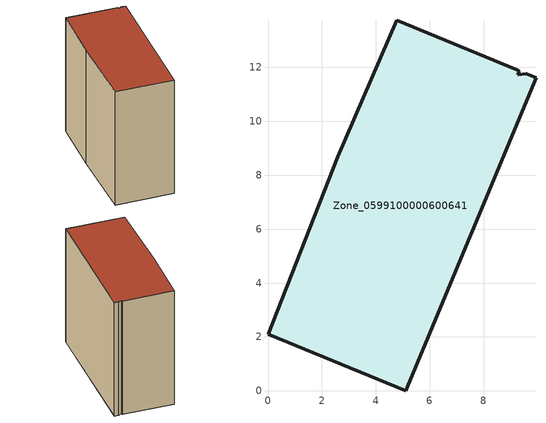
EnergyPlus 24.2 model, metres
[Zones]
Zone_0599100000600641
 floor ground (C_G): 9.95,11.62 5.12,0 0,2.1 2.58,8.69 4.78,13.75 9.24,11.92 9.32,11.87 9.27,11.73 9.58,11.76 z0
 wall outside (C_F): 2.58,8.69 0,2.1 5.12,0 9.95,11.62 9.58,11.76 9.27,11.73 9.32,11.87 9.24,11.92 4.78,13.75 2.58,8.69 z0:11.85
 roof outside (C_R): 5.12,0 9.95,11.62 9.58,11.76 9.27,11.73 9.32,11.87 9.24,11.92 4.78,13.75 2.58,8.69 0,2.1 z11.85
[BUILDING]
Pand.0599100000600641: North Axis=0; Terrain=City; Loads Convergence Tolerance Value=0.04; Temperature Convergence Tolerance Value=0.4; Solar Distribution=FullExterior; Maximum Number of Warmup Days=25; Minimum Number of Warmup Days=1
[Site:Location]
Rotterdam.The.Hague.AP_ZH_NLD Design_Conditions: Latitude=51.96; Longitude=4.45; Time Zone=1; Elevation=-4.5
[SITE:GROUNDTEMPERATURE:BUILDINGSURFACE]
18, 18, 18, 18, 18, 18, 18, 18, 18, 18, 18, 18
[MATERIAL] Thermal Absorptance=0.9; Solar Absorptance=0.7; Visible Absorptance=0.7
Name | Roughness | Thickness | Conductivity | Density | Specific Heat
G.TI.1946 | MediumSmooth | 0.15 | 1 | 540 | 1210
F.TI.1946 | Rough | 0.3 | 0.857143 | 1920 | 840
R.TI.1946 | MediumRough | 0.2 | 0.1 | 1500 | 1000
[CONSTRUCTION]
C_G: G.TI.1946
C_F: F.TI.1946
C_R: R.TI.1946
[ZONE]
Zone_0599100000600641: Type=1; Multiplier=1; Ceiling Height=Autocalculate; Volume=Autocalculate; Floor Area=autocalculate; Part of Total Floor Area=Yes
[ZONEINFILTRATION:DESIGNFLOWRATE]
Infil_Zone_0599100000600641: Zone or ZoneList or Space or SpaceList=Zone_0599100000600641; Schedule=AlwaysOn; Design Flow Rate Calculation Method=Flow/Area; Flow Rate per Floor Area=0.003; Constant Term Coefficient=1; Temperature Term Coefficient=0; Velocity Term Coefficient=0; Velocity Squared Term Coefficient=0
[HVACTEMPLATE:ZONE:IDEALLOADSAIRSYSTEM]
Zone_0599100000600641: Maximum Heating Supply Air Temperature=50; Minimum Cooling Supply Air Temperature=13; Maximum Heating Supply Air Humidity Ratio=0.0156; Minimum Cooling Supply Air Humidity Ratio=0.0077; Heating Limit=NoLimit; Cooling Limit=NoLimit; Dehumidification Control Type=ConstantSensibleHeatRatio; Cooling Sensible Heat Ratio=0.7; Dehumidification Setpoint=60; Humidification Control Type=None; Humidification Setpoint=30; Outdoor Air Method=None; Outdoor Air Flow Rate per Person=0.00944; Outdoor Air Flow Rate per Zone Floor Area=0; Outdoor Air Flow Rate per Zone=0; Demand Controlled Ventilation Type=None; Outdoor Air Economizer Type=NoEconomizer; Heat Recovery Type=None; Sensible Heat Recovery Effectiveness=0.7; Latent Heat Recovery Effectiveness=0.65
[ZONECONTROL:THERMOSTAT]
ThermostatControl_Zone_0599100000600641: Zone or ZoneList=Zone_0599100000600641; Control Type Schedule=DualSetpointControlType; Control 1=Thermostat_Zone_0599100000600641; Temperature Difference Between Cutout And Setpoint=0
[THERMOSTATSETPOINT:DUALSETPOINT]
Thermostat_Zone_0599100000600641: Heating Setpoint Temperature Schedule=HeatingSetpoint_Zone_0599100000600641; Cooling Setpoint Temperature Schedule=CoolingSetpoint_Zone_0599100000600641
[SCHEDULE:COMPACT]
HeatingSetpoint_Zone_0599100000600641: Through: 12/31, For: AllDays, Until: 24:00, 21
CoolingSetpoint_Zone_0599100000600641: Through: 12/31, For: AllDays, Until: 24:00, 24
DualSetpointControlType: Through: 12/31, For: AllDays, Until: 24:00, 4
AlwaysOn: Through: 12/31, For: AllDays, Until: 24:00, 1
